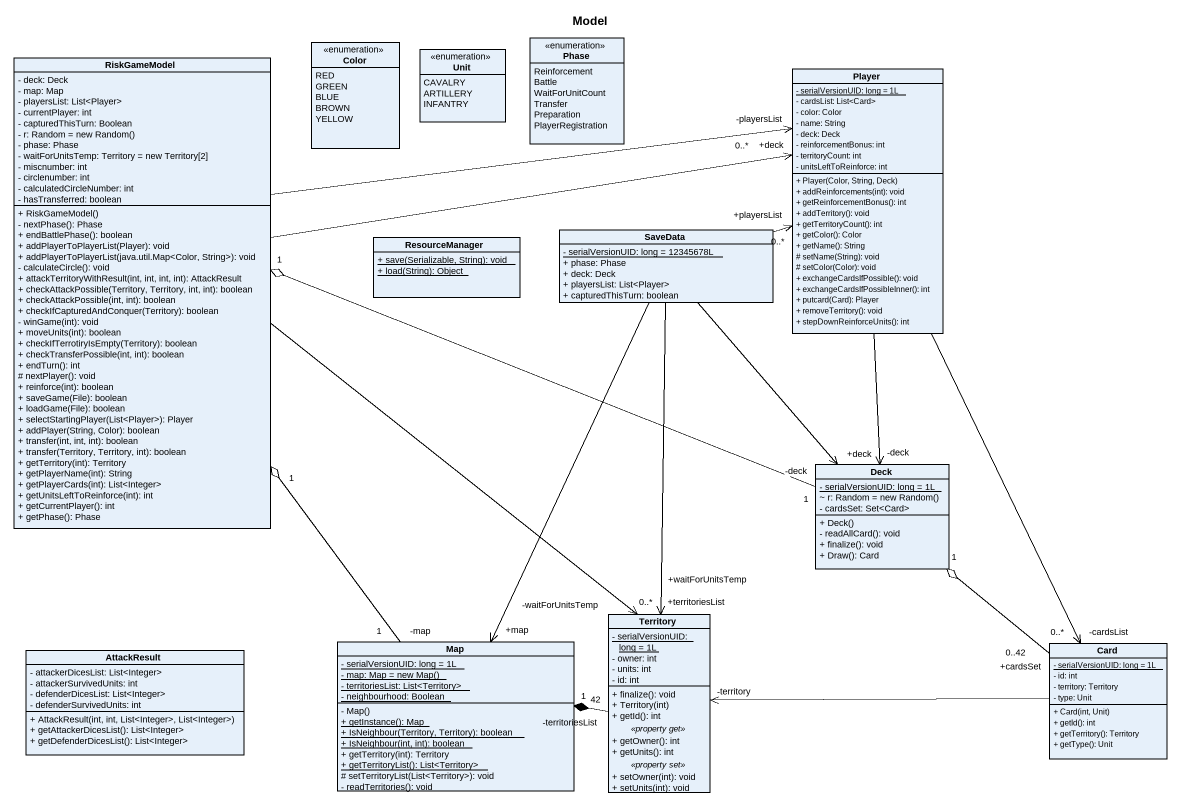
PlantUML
@startuml
title Model
hide circle
hide empty members
skinparam classAttributeIconSize 0
enum Color {
  RED
  GREEN
  BLUE
  BROWN
  YELLOW
}
enum Phase {
  Reinforcement
  Battle
  WaitForUnitCount
  Transfer
  Preparation
  PlayerRegistration
}
class RiskGameModel {
  - deck: Deck
  - map: Map
  - playersList: List<Player>
  - currentPlayer: int
  - capturedThisTurn: Boolean
  {field} - r: Random = new Random()
  - phase: Phase
  - waitForUnitsTemp: Territory = new Territory[2]
  - miscnumber: int
  - circlenumber: int
  - calculatedCircleNumber: int
  - hasTransferred: boolean
  + RiskGameModel()
  - nextPhase(): Phase
  + endBattlePhase(): boolean
  + addPlayerToPlayerList(Player): void
  + addPlayerToPlayerList(java.util.Map~<Color, String>): void
  - calculateCircle(): void
  + attackTerritoryWithResult(int, int, int, int): AttackResult
  + checkAttackPossible(Territory, Territory, int, int): boolean
  + checkAttackPossible(int, int): boolean
  + checkIfCapturedAndConquer(Territory): boolean
  - winGame(int): void
  + moveUnits(int): boolean
  + checkIfTerrotiryIsEmpty(Territory): boolean
  + checkTransferPossible(int, int): boolean
  + endTurn(): int
  # nextPlayer(): void
  + reinforce(int): boolean
  + saveGame(File): boolean
  + loadGame(File): boolean
  + selectStartingPlayer(List<Player>): Player
  + addPlayer(String, Color): boolean
  + transfer(int, int, int): boolean
  + transfer(Territory, Territory, int): boolean
  + getTerritory(int): Territory
  + getPlayerName(int): String
  + getPlayerCards(int): List<Integer>
  + getUnitsLeftToReinforce(int): int
  + getCurrentPlayer(): int
  + getPhase(): Phase
}
enum Unit {
  CAVALRY
  ARTILLERY
  INFANTRY
}
class Player {
  {static} - serialVersionUID: long = 1L
  - cardsList: List<Card>
  - color: Color
  - name: String
  - deck: Deck
  - reinforcementBonus: int
  - territoryCount: int
  - unitsLeftToReinforce: int
  + Player(Color, String, Deck)
  + addReinforcements(int): void
  + getReinforcementBonus(): int
  + addTerritory(): void
  + getTerritoryCount(): int
  + getColor(): Color
  + getName(): String
  # setName(String): void
  # setColor(Color): void
  + exchangeCardsIfPossible(): void
  + exchangeCardsIfPossibleInner(): int
  + putcard(Card): Player
  + removeTerritory(): void
  + stepDownReinforceUnits(): int
}
class ResourceManager {
  {static} + save(Serializable, String): void
  {static} + load(String): Object
}
class SaveData {
  {static} - serialVersionUID: long = 12345678L
  + phase: Phase
  + deck: Deck
  + playersList: List<Player>
  + capturedThisTurn: boolean
}
class Deck {
  {static} - serialVersionUID: long = 1L
  {field} ~ r: Random = new Random()
  - cardsSet: Set<Card>
  + Deck()
  - readAllCard(): void
  + finalize(): void
  + Draw(): Card
}
class Territory {
  {static} - serialVersionUID: long = 1L
  - owner: int
  - units: int
  - id: int
  --
  + finalize(): void
  + Territory(int)
  + getId(): int
  .. <<property get>> ..
  + getOwner(): int
  + getUnits(): int
  .. <<property set>> ..
  + setOwner(int): void
  + setUnits(int): void
}
class AttackResult {
  - attackerDicesList: List<Integer>
  - attackerSurvivedUnits: int
  - defenderDicesList: List<Integer>
  - defenderSurvivedUnits: int
  + AttackResult(int, int, List<Integer>, List<Integer>)
  + getAttackerDicesList(): List<Integer>
  + getDefenderDicesList(): List<Integer>
}
class "Map" as Map_ {
  {static} - serialVersionUID: long = 1L
  {static} {field} - map: Map = new Map()
  {static} - territoriesList: List<Territory>
  {static} - neighbourhood: Boolean
  - Map()
  {static} + getInstance(): Map
  {static} + IsNeighbour(Territory, Territory): boolean
  {static} + IsNeighbour(int, int): boolean
  + getTerritory(int): Territory
  {static} + getTerritoryList(): List<Territory>
  # setTerritoryList(List<Territory>): void
  - readTerritories(): void
}
class "Card" as Card_ {
  {static} - serialVersionUID: long = 1L
  - id: int
  - territory: Territory
  - type: Unit
  + Card(int, Unit)
  + getId(): int
  + getTerritory(): Territory
  + getType(): Unit
}
RiskGameModel -right-> "+deck" Player
RiskGameModel -right-> "-playersList\n0..*" Player
RiskGameModel --> "-waitForUnitsTemp" Territory
Player --> "-deck" Deck
Player --> "-cardsList\n0..*" Card_
SaveData -right-> "+playersList\n0..*" Player
SaveData --> "+deck" Deck
SaveData --> "+territoriesList\n0..*" Territory
SaveData --> "+waitForUnitsTemp" Territory
SaveData --> "+map" Map_
Deck "-deck\n1" -left-o "1" RiskGameModel
Territory "-territoriesList\n42" -left-* "1" Map_
Map_ "-map\n1" -up-o "1" RiskGameModel
Card_ "+cardsSet\n0..42" -up-o "1" Deck
Card_ -left-> "-territory" Territory
@enduml
